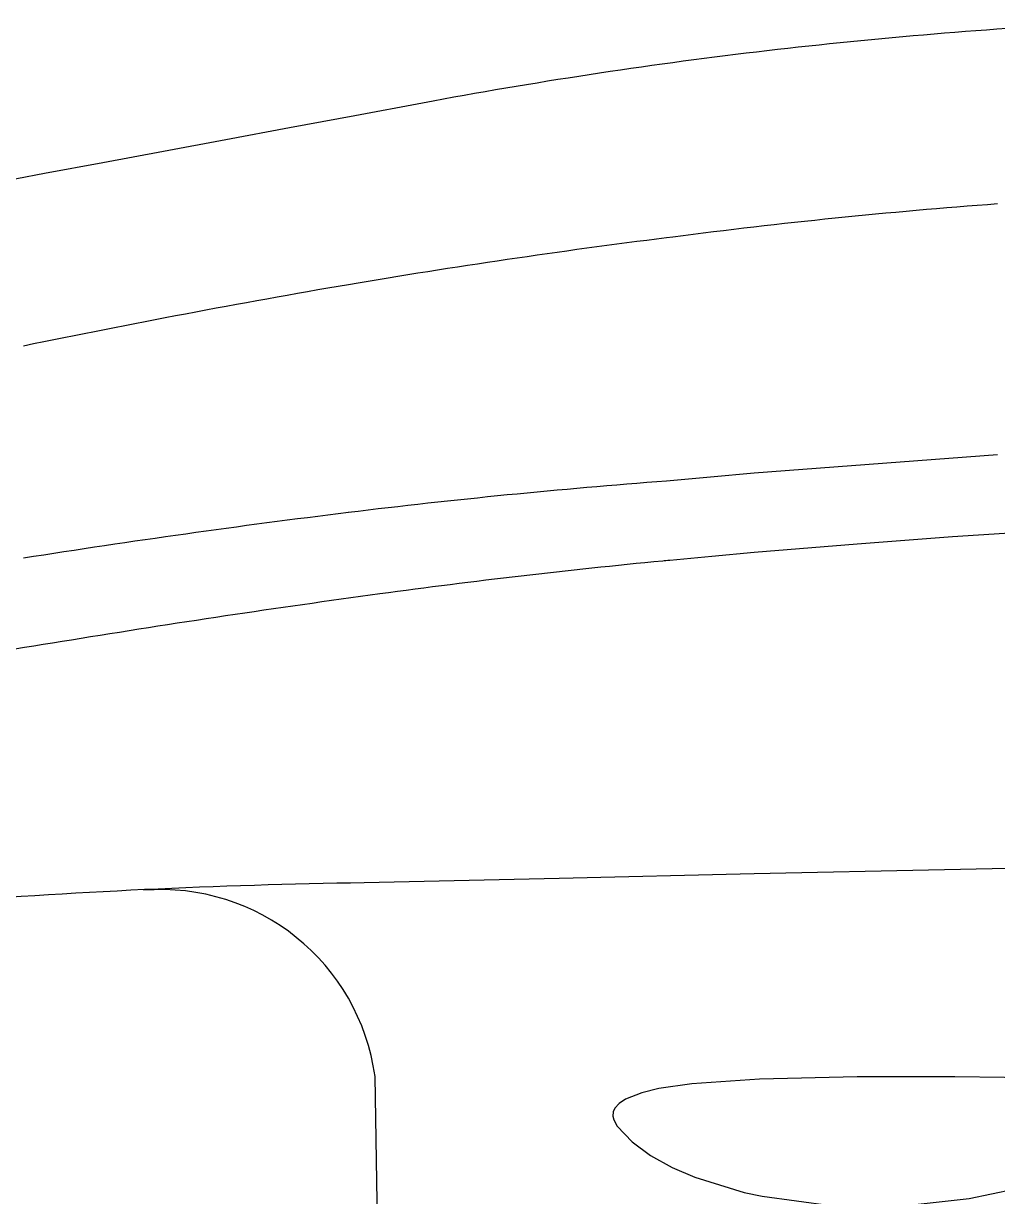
# Model space of a CAD drawing. Extents: x 398 to 509, y 623 to 780.
# Drawn here: x 434.74 to 440.47, y 697.97 to 704.87 of the extents above; entities that cross this region are included whole.
import ezdxf

# ---------------------------------------------------------------- set-up
doc = ezdxf.new("R2010")
doc.units = 0
doc.header["$MEASUREMENT"] = 0
doc.layers.add('1', color=4, linetype='Continuous')
doc.layers.add('2', color=3, linetype='Continuous')

# ---------------------------------------------------------------- blocks, each defined once
blk = doc.blocks.new('2018 PRISM')
at = {"layer": '1', "linetype": 'Continuous', "lineweight": 25}
for p, q in [((41.8879, 58.6285), (40.4569, 58.52)), ((38.2979, 50.5775), (38.2263, 54.9737))]:
    blk.add_line(p, q, dxfattribs=at)
at = {"layer": '1', "linetype": 'Continuous', "lineweight": 25, "flags": 128}
for points in [[(38.5066, 60.6964), (38.1073, 60.6219), (37.7241, 60.5504), (37.3482, 60.4803), (36.9814, 60.4119), (36.6255, 60.3455), (36.2825, 60.2815), (35.9546, 60.2203)], [(39.9789, 59.9086), (39.9416, 59.9041), (39.9416, 59.9041)], [(50.6701, 58.4943), (49.0285, 58.44), (48.5835, 58.4253), (48.1383, 58.4106), (47.6554, 58.3946), (47.2033, 58.3797), (46.7931, 58.3661), (46.3227, 58.3506), (45.8917, 58.3363), (45.4729, 58.3224), (45.0662, 58.3089), (44.6682, 58.2957), (44.2426, 58.2815), (43.701, 58.2612), (43.1365, 58.2358), (42.6202, 58.2088), (42.1427, 58.1805), (41.6235, 58.1459), (41.0617, 58.104), (40.4569, 58.0536)], [(40.4569, 58.52), (40.1986, 58.4973), (39.9416, 58.4737)], [(39.9361, 58.0057), (39.9272, 58.0049), (39.9183, 58.004)], [(39.9597, 58.008), (39.9479, 58.0068), (39.9361, 58.0057)], [(40.4569, 58.0536), (40.2083, 58.0313), (39.9597, 58.008)], [(57.4571, 56.4425), (53.4348, 56.3789), (49.4122, 56.3152), (44.9344, 56.2494), (42.6956, 56.2126), (40.4569, 56.1657)], [(40.4569, 56.1657), (39.3102, 56.1383), (38.1633, 56.1123)]]:
    blk.add_lwpolyline(points, dxfattribs=at)
at = {"layer": '1', "linetype": 'Continuous', "lineweight": 25}
for centre, radius, start, end in [((44.0291, 30.962), 30.244, 93.01522, 96.75716), ((44.0223, 31.1127), 30.0935, 96.7781, 100.56113), ((44.4473, 25.516), 34.6816, 94.23205, 97.40261), ((45.7312, 14.1005), 46.1681, 97.20401, 99.55263), ((47.641, 3.7004), 56.7411, 99.71155, 101.67529), ((42.9711, 18.2119), 40.3756, 94.30312, 96.973), ((44.9635, 2.2618), 56.4496, 97.01487, 98.97351), ((44.0829, 14.9486), 43.2564, 95.52482, 97.74439), ((47.487, -10.1349), 68.5698, 97.738524, 99.270477), ((52.3571, -42.4996), 101.2971, 99.04009, 99.547227), ((38.7379, 16.5665), 39.5499, 90.83237, 94.57997)]:
    blk.add_arc(centre, radius, start, end, dxfattribs=at)
at = {"layer": '1'}
blk.add_arc((36.9662, 54.8008), 1.2719, 7.80911, 94.57505, dxfattribs=at)
at = {"layer": '2', "linetype": 'Continuous', "lineweight": 25, "flags": 128}
for points in [[(42.7277, 54.7101), (42.7472, 54.7421), (42.7542, 54.767), (42.7537, 54.7886), (42.7467, 54.8088), (42.7287, 54.8325), (42.6845, 54.8637), (42.5994, 54.8973), (42.5092, 54.9184), (42.2208, 54.9563), (41.9286, 54.9689), (41.636, 54.9712), (41.0614, 54.9711), (40.487, 54.9577)], [(40.487, 54.9577), (40.0904, 54.931), (39.8959, 54.9024), (39.7951, 54.8785), (39.7, 54.8404), (39.6615, 54.8146), (39.6376, 54.7879), (39.6278, 54.7657), (39.6256, 54.741), (39.6305, 54.719), (39.6511, 54.6822)], [(40.5042, 54.2695), (40.9074, 54.216), (41.3158, 54.2121), (41.7203, 54.2564), (41.9838, 54.3126), (42.2402, 54.3944), (42.4078, 54.4676), (42.5648, 54.5601), (42.6523, 54.6293), (42.7277, 54.7101)], [(39.6511, 54.6822), (39.7387, 54.5895), (39.8463, 54.5099), (39.9738, 54.4391), (40.1082, 54.3812), (40.3972, 54.2929), (40.5042, 54.2695)]]:
    blk.add_lwpolyline(points, dxfattribs=at)

msp = doc.modelspace()

# ---------------------------------------------------------------- block references
at = {"layer": '1'}
msp.add_blockref('2018 PRISM', (398.5801, 643.7055), dxfattribs=at)

doc.saveas('drawing.dxf')
